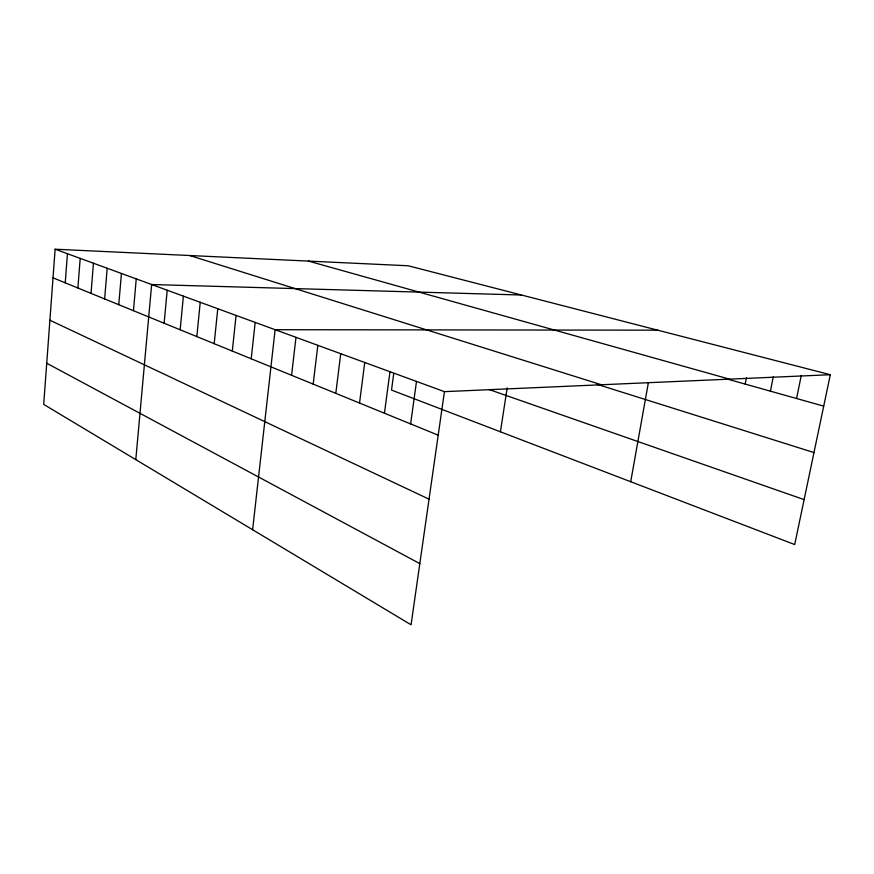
<?xml version="1.0" encoding="UTF-8"?>
<svg xmlns="http://www.w3.org/2000/svg" width="874" height="874" viewBox="0 0 874 874"><rect width="100%" height="100%" fill="white"/><g stroke="black" fill="none" stroke-linecap="round" stroke-linejoin="round"><path stroke-width="1.31" d="M55.128 249.21L43.7 404.389L411.064 624.79L444.429 391.65L55.128 249.21L408.158 265.762L830.3 374.717L794.695 544.557L391.519 390.077L393.726 373.58M65.233 282.826L67.44 253.722M77.895 288.005L80.2 258.387M91.016 293.358L93.442 263.238M104.64 298.919L107.174 268.252M118.766 304.698L121.431 273.475M133.449 310.696L136.246 278.893M135.798 459.637L151.65 284.531L521.483 295.008M164.126 323.227L167.207 290.223M180.153 329.771L183.387 296.144M196.825 336.577L200.222 302.306M214.196 343.679L217.768 308.719M232.309 351.075L236.067 315.416M251.209 358.788L255.175 322.408M252.619 529.731L275.124 329.706L657.729 330.175M291.577 375.285L295.991 337.342M313.176 384.101L317.83 345.328M335.802 393.344L340.729 353.708M359.531 403.034L364.742 362.492M384.44 413.216L389.968 371.723M410.638 423.912L416.494 381.425M500.42 431.8L507.182 387.881M630.711 481.727L648.355 382.757M745.194 384.079L746.462 377.601M770.409 391.17L773.304 376.65M796.564 398.511L801.305 375.361M444.429 391.65L830.3 374.717M308.446 261.086L729.484 379.141M727.266 379.054L823.712 406.126M189.734 255.525L601.421 384.757M596.8 384.221L813.978 452.568M488.883 389.454L804.113 499.622M53.019 277.845L438.202 435.176M49.894 320.212L429.047 499.174M46.726 363.234L419.815 563.621"/></g></svg>
